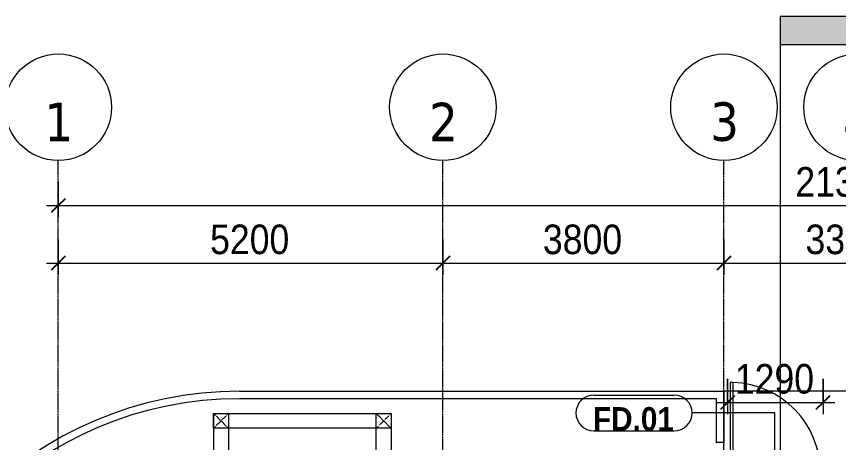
# Model space of a CAD drawing. Header units: millimetres. Extents: x 962 to 241049, y -15958 to 84407.
# Drawn here: x 96266 to 107381, y 78644 to 84407 of the extents above; entities that cross this region are included whole.
import ezdxf

# ---------------------------------------------------------------- set-up
doc = ezdxf.new("R2010")
doc.units = ezdxf.units.MM
for name, pattern in [('Dash', [6, 3, -3]), ('Dash Dot 3_16_', [7.9375, 4.7625, -1.5875, 0, -1.5875]), ('Grid Line', [22.225, 12.7, -3.175, 3.175, -3.175])]:
    doc.linetypes.add(name, pattern=pattern)
for name, color, linetype, lineweight in [('A-ANNO-DIMS', 211, 'Continuous', 9), ('A-ANNO-DIMS-160', 211, 'Continuous', 9), ('A-DETL-GENF-2', 1, 'Continuous', 9), ('A-DOOR-3', 1, 'Continuous', 9), ('A-DOOR-IDEN', 31, 'Continuous', 9), ('A-FLOR', 192, 'Continuous', 9), ('A-WALL', 113, 'Continuous', 9), ('G-ANNO-SYMB', 111, 'Continuous', 9), ('G-ANNO-SYMB-1', 111, 'Dash Dot 3_16_', 18), ('S-COLS', 52, 'Continuous', 9), ('S-COLS-HDLN', 52, 'Dash', 9), ('S-GRID-1', 1, 'Grid Line', 9), ('S-GRID-IDEN', 1, 'Continuous', 9)]:
    doc.layers.add(name, color=color, linetype=linetype, lineweight=lineweight)
doc.styles.add('Arial_B_5', font='arialbd_0.ttf', dxfattribs={"width": 0.9, "height": 320})
doc.styles.add('Tahoma_B', font='tahomabd_0.ttf', dxfattribs={"height": 520})
doc.styles.add('UTM Avo', font='UTM Avo.ttf', dxfattribs={"width": 0.9, "height": 400})
doc.dimstyles.new('1_Dim_chi_tiet_2_5', dxfattribs={"dimscale": 304.8, "dimtxt": 399.720379, "dimasz": 0.629921, "dimexe": 0.524934, "dimexo": 0.0625, "dimgap": 0.052493, "dimtad": 1, "dimdec": 0, "dimrnd": 5, "dimzin": 0, "dimdsep": 46, "dimtxsty": 'UTM Avo', "dimblk1": 'OBLIQUE', "dimblk2": 'OBLIQUE', "dimsah": 1, "dimcen": 0.09, "dimdle": 0.524934, "dimazin": 0, "dimtfac": 1, "dimtdec": 4, "dimtix": 1, "dimtmove": 0, "dimatfit": 3, "dimfxl": 1.049869, "dimfxlon": 1, "dimtvp": 1, "dimtolj": 1, "dimtzin": 0, "dimarcsym": 2})

# ---------------------------------------------------------------- blocks, each defined once
blk = doc.blocks.new('FD_01 - FD_01-1200x2200mm-1787918-TKCS_MB TẦNG 1')
at = {"layer": 'A-DETL-GENF-2'}
for p, q in [((570, -100), (570, -1320)), ((610, -1320), (610, -100)), ((570, -1320), (610, -1320))]:
    blk.add_line(p, q, dxfattribs=at)
blk.add_arc((610, -100), 1220, 180, 268.1211, dxfattribs=at)
blk = doc.blocks.new('G1_SOF - BO TRU - 200x200-3196954-TKCS_MB TẦNG 1')
at = {"layer": 'S-COLS'}
for p, q in [((-100, 100), (100, 100)), ((-100, -100), (-100, 100)), ((100, 100), (100, -100)), ((100, -100), (-100, -100))]:
    blk.add_line(p, q, dxfattribs=at)
at = {"layer": 'S-COLS-HDLN'}
for p, q in [((100, 100), (-100, -100)), ((-100, 100), (100, -100))]:
    blk.add_line(p, q, dxfattribs=at)
blk = doc.blocks.new('Grid - M_Grid Head - Circle-353313-TKCS_MB TẦNG 1')
at = {"layer": 'S-GRID-IDEN'}
blk.add_circle((0, 0), 4.5, dxfattribs=at)
blk = doc.blocks.new('Section - 3_32_ x 3_8_-4701953-TKCS_MB TẦNG 1')
at = {"layer": 'G-ANNO-SYMB'}
blk.add_hatch(color=256, dxfattribs=at).paths.add_polyline_path([(0, 9.525), (0, 0), (-2.38125, 0), (-2.38125, 9.525)])
for p, q in [((0, 9.525), (-2.38125, 9.525)), ((-2.38125, 9.525), (-2.38125, 0)), ((0, 0), (0, 9.525)), ((-2.38125, 0), (0, 0))]:
    blk.add_line(p, q, dxfattribs=at)
blk = doc.blocks.new('DIMBLOCK66-TKCS_MB TẦNG 1')
at = {"layer": 'A-ANNO-DIMS-160'}
for p, q in [((105882, 79506), (105882, 79026)), ((105882, 79186), (105882, 79506)), ((107172, 79506), (107172, 79026)), ((107172, 79186), (107172, 79506)), ((105722, 79186), (107332, 79186))]:
    blk.add_line(p, q, dxfattribs=at)
at = {"layer": 'A-ANNO-DIMS-160', "lineweight": 25}
for p, q in [((105882, 79186), (105978, 79282)), ((107172, 79186), (107268, 79282)), ((105882, 79186), (105786, 79090)), ((107172, 79186), (107076, 79090))]:
    blk.add_line(p, q, dxfattribs=at)
at = {"layer": 'A-ANNO-DIMS-160', "color": 0, "insert": (105979, 79706), "char_height": 400, "width": 1314.64, "attachment_point": 1, "line_spacing_factor": 1.110334, "style": 'UTM Avo'}
blk.add_mtext('1290', dxfattribs=at)
blk = doc.blocks.new('_Oblique')
at = {"color": 0, "linetype": 'ByBlock', "lineweight": -2}
blk.add_line((-0.5, -0.5), (0.5, 0.5), dxfattribs=at)
blk = doc.blocks.new('STN_Door Tag - STN_Door Tag-1788670-TKCS_MB TẦNG 1')
at = {"layer": 'A-DOOR-IDEN'}
for p, q in [((-3.37, 1.495), (3.431, 1.495)), ((-3.37, -1.524), (3.431, -1.524))]:
    blk.add_line(p, q, dxfattribs=at)
for centre, start, end in [((-3.37, -0.015), 90, 270), ((3.431, -0.015), 270, 90)]:
    blk.add_arc(centre, 1.509, start, end, dxfattribs=at)
blk = doc.blocks.new('DIMBLOCK134-TKCS_MB TẦNG 1')
at = {"layer": 'A-ANNO-DIMS-160'}
for p, q in [((96832, 81392), (96832, 80912)), ((96832, 81072), (96832, 81392)), ((102032, 81392), (102032, 80912)), ((102032, 81072), (102032, 81392)), ((96672, 81072), (102032, 81072))]:
    blk.add_line(p, q, dxfattribs=at)
at = {"layer": 'A-ANNO-DIMS-160', "lineweight": 25}
for p, q in [((96832, 81072), (96928, 81168)), ((102032, 81072), (102128, 81168)), ((96832, 81072), (96736, 80976)), ((102032, 81072), (101936, 80976))]:
    blk.add_line(p, q, dxfattribs=at)
at = {"layer": 'A-ANNO-DIMS-160', "color": 0, "insert": (98884, 81592), "char_height": 400, "width": 1314.64, "attachment_point": 1, "line_spacing_factor": 1.110334, "style": 'UTM Avo'}
blk.add_mtext('5200', dxfattribs=at)
blk = doc.blocks.new('DIMBLOCK135-TKCS_MB TẦNG 1')
at = {"layer": 'A-ANNO-DIMS-160'}
for p, q in [((102032, 81392), (102032, 80912)), ((102032, 81072), (102032, 81392)), ((105832, 81392), (105832, 80912)), ((105832, 81072), (105832, 81392)), ((102032, 81072), (105832, 81072))]:
    blk.add_line(p, q, dxfattribs=at)
at = {"layer": 'A-ANNO-DIMS-160', "lineweight": 25}
for p, q in [((102032, 81072), (102128, 81168)), ((105832, 81072), (105928, 81168)), ((102032, 81072), (101936, 80976)), ((105832, 81072), (105736, 80976))]:
    blk.add_line(p, q, dxfattribs=at)
at = {"layer": 'A-ANNO-DIMS-160', "color": 0, "insert": (103384, 81592), "char_height": 400, "width": 1314.64, "attachment_point": 1, "line_spacing_factor": 1.110334, "style": 'UTM Avo'}
blk.add_mtext('3800', dxfattribs=at)
blk = doc.blocks.new('DIMBLOCK136-TKCS_MB TẦNG 1')
at = {"layer": 'A-ANNO-DIMS-160'}
for p, q in [((105832, 81392), (105832, 80912)), ((105832, 81072), (105832, 81392)), ((109132, 81392), (109132, 80912)), ((109132, 81072), (109132, 81392)), ((105832, 81072), (109132, 81072))]:
    blk.add_line(p, q, dxfattribs=at)
at = {"layer": 'A-ANNO-DIMS-160', "lineweight": 25}
for p, q in [((105832, 81072), (105928, 81168)), ((109132, 81072), (109228, 81168)), ((105832, 81072), (105736, 80976)), ((109132, 81072), (109036, 80976))]:
    blk.add_line(p, q, dxfattribs=at)
at = {"layer": 'A-ANNO-DIMS-160', "color": 0, "insert": (106934, 81592), "char_height": 400, "width": 1314.64, "attachment_point": 1, "line_spacing_factor": 1.110334, "style": 'UTM Avo'}
blk.add_mtext('3300', dxfattribs=at)
blk = doc.blocks.new('DIMBLOCK138-TKCS_MB TẦNG 1')
at = {"layer": 'A-ANNO-DIMS-160'}
for p, q in [((96832, 82170), (96832, 81690)), ((96832, 81850), (96832, 82170)), ((118132, 82170), (118132, 81690)), ((118132, 81850), (118132, 82170)), ((96672, 81850), (118292, 81850))]:
    blk.add_line(p, q, dxfattribs=at)
at = {"layer": 'A-ANNO-DIMS-160', "lineweight": 25}
for p, q in [((96832, 81850), (96928, 81946)), ((118132, 81850), (118228, 81946)), ((96832, 81850), (96736, 81754)), ((118132, 81850), (118036, 81754))]:
    blk.add_line(p, q, dxfattribs=at)
at = {"layer": 'A-ANNO-DIMS-160', "color": 0, "insert": (106797, 82370), "char_height": 400, "width": 1643.29, "attachment_point": 1, "line_spacing_factor": 1.110334, "style": 'UTM Avo'}
blk.add_mtext('21300', dxfattribs=at)

msp = doc.modelspace()

# ---------------------------------------------------------------- linework, layer by layer
at = {"layer": 'A-DOOR-IDEN'}
for p, q in [((106519.9, 79045.4), (105401.9, 79045.4)), ((106519.9, 78239.5), (106519.9, 79045.4))]:
    msp.add_line(p, q, dxfattribs=at)
at = {"layer": 'A-FLOR'}
for p, q in [((109131.6, 79336.9), (105831.6, 79336.9)), ((98931.7, 79036.9), (98931.7, 78236.9)), ((105731.6, 78636.9), (105731.6, 78646.9)), ((105831.6, 78646.9), (105831.6, 78636.9))]:
    msp.add_line(p, q, dxfattribs=at)
at = {"layer": 'A-WALL'}
for p, q in [((99282.5, 79336.9), (105831.6, 79336.9)), ((105831.6, 79336.9), (105831.6, 78646.9)), ((105731.6, 79236.9), (99282.5, 79236.9)), ((105731.6, 78646.9), (105731.6, 79236.9)), ((98931.7, 79036.9), (101331.7, 79036.9)), ((101331.7, 79036.9), (101331.7, 78236.9)), ((101131.7, 78836.9), (99131.7, 78836.9)), ((99131.7, 78836.9), (99131.7, 78236.9)), ((101131.7, 78236.9), (101131.7, 78836.9)), ((105731.6, 78646.9), (105831.6, 78646.9))]:
    msp.add_line(p, q, dxfattribs=at)
for radius in [5000, 4900]:
    msp.add_arc((99282.5, 74336.9), radius, 90, 180, dxfattribs=at)
at = {"layer": 'G-ANNO-SYMB-1'}
msp.add_line((106590.4, 84025.7), (106590.4, 9773.9), dxfattribs=at)
at = {"layer": 'S-GRID-1'}
for p, q in [((96831.6, 78459.2), (96831.6, 82459.2)), ((102031.6, 78459.2), (102031.6, 82459.2)), ((105831.6, 78459.2), (105831.6, 82459.2))]:
    msp.add_line(p, q, dxfattribs=at)

# ---------------------------------------------------------------- block references
at = {"layer": 'A-DOOR-3', "rotation": 180}
msp.add_blockref('FD_01 - FD_01-1200x2200mm-1787918-TKCS_MB TẦNG 1', (106526.6, 78136.9), dxfattribs=at)
at = {"layer": 'A-DOOR-IDEN', "xscale": 159.9999999999999, "yscale": 159.9999999999999, "zscale": 159.9999999999999}
msp.add_blockref('STN_Door Tag - STN_Door Tag-1788670-TKCS_MB TẦNG 1', (104611.4, 79046.1), dxfattribs=at)
at = {"layer": 'G-ANNO-SYMB', "xscale": 159.9999999999999, "yscale": 159.9999999999999, "zscale": 159.9999999999999, "rotation": 269.9999999999996}
msp.add_blockref('Section - 3_32_ x 3_8_-4701953-TKCS_MB TẦNG 1', (106590.4, 84025.7), dxfattribs=at)
at = {"layer": 'S-COLS'}
for p in [(99031.7, 78936.9), (101231.7, 78936.9)]:
    msp.add_blockref('G1_SOF - BO TRU - 200x200-3196954-TKCS_MB TẦNG 1', p, dxfattribs=at)
at = {"layer": 'S-GRID-IDEN', "xscale": 159.9999999999999, "yscale": 159.9999999999999, "zscale": 159.9999999999999}
for p in [(96831.6, 83179.2), (102031.6, 83179.2), (105831.6, 83179.2), (107631.6, 83179.2)]:
    msp.add_blockref('Grid - M_Grid Head - Circle-353313-TKCS_MB TẦNG 1', p, dxfattribs=at)

# ---------------------------------------------------------------- texts
at = {"layer": 'A-DOOR-IDEN', "insert": (104608.2, 78960.7), "char_height": 320, "width": 1124.64, "attachment_point": 5, "line_spacing_factor": 0.936439, "style": 'Arial_B_5'}
msp.add_mtext('\\pt7.2,14.4,21.6,28.8,36,43.2,50.4,57.6,64.8,72,79.2,86.4,93.6,100.8,108,115.2,122.4,129.6,136.8,144,151.2,158.4,165.6,172.8,180,187.2,194.4,201.6,208.8,216,223.2,230.4;FD.01', dxfattribs=at)

# ---------------------------------------------------------------- dimensions: what is measured, and where the dimension line sits
at = {"layer": 'A-ANNO-DIMS'}
for base, p1, p2, override, picture, middle in [((118131.6, 81850.2), (96831.6, 82170.2), (118131.6, 82170.2), {"dimpost": '<>', "dimfxl": 21300}, 'DIMBLOCK138-TKCS_MB TẦNG 1', (107481.6, 82073.2)), ((102031.6, 81071.9), (96831.6, 81391.9), (102031.6, 81391.9), {"dimpost": '<>', "dimfxl": 5200}, 'DIMBLOCK134-TKCS_MB TẦNG 1', (99431.6, 81294.9)), ((105831.6, 81071.9), (102031.6, 81391.9), (105831.6, 81391.9), {"dimpost": '<>', "dimfxl": 3800}, 'DIMBLOCK135-TKCS_MB TẦNG 1', (103931.6, 81294.9)), ((109131.6, 81071.9), (105831.6, 81391.9), (109131.6, 81391.9), {"dimpost": '<>', "dimfxl": 3300}, 'DIMBLOCK136-TKCS_MB TẦNG 1', (107481.6, 81294.9)), ((107171.6, 79186.3), (105881.6, 79506.3), (107171.6, 79506.3), {"dimpost": '<>', "dimfxl": 1290}, 'DIMBLOCK66-TKCS_MB TẦNG 1', (106526.6, 79409.2))]:
    dim = msp.add_linear_dim(base=base, p1=p1, p2=p2, dimstyle='1_Dim_chi_tiet_2_5', override=override, dxfattribs=at)
    dim.commit()
    dim.dimension.update_dxf_attribs({"geometry": picture, "text_midpoint": middle})

# ---------------------------------------------------------------- next in the draw order: texts
at = {"layer": 'S-GRID-IDEN', "char_height": 520, "width": 465.6, "attachment_point": 5, "line_spacing_factor": 0.996129, "style": 'Tahoma_B', "bg_fill": 3, "box_fill_scale": 1.25, "bg_fill_color": 256, "bg_fill_true_color": 13158600, "bg_fill_transparency": 0}
for s, insert in [('\\pt2031.9988,4063.9976,6096.0016,8128.0004,10159.9992,12191.998,14224.002,16256.0008,18287.9996,20319.9984,22352.0024,24384.0012,26416,28447.9988,30479.9976,32512.0016,34544.0004,36575.9992,38607.998,40640.002,42672.0008,44703.9996,46735.9984,48768.0024,50800.0012,52832,54863.9988,56895.9976,58928.0016,60960.0004,62991.9992,65023.998;1', (96839.1, 82979.5)), ('\\pt2031.9988,4063.9976,6096.0016,8128.0004,10159.9992,12191.998,14224.002,16256.0008,18287.9996,20319.9984,22352.0024,24384.0012,26416,28447.9988,30479.9976,32512.0016,34544.0004,36575.9992,38607.998,40640.002,42672.0008,44703.9996,46735.9984,48768.0024,50800.0012,52832,54863.9988,56895.9976,58928.0016,60960.0004,62991.9992,65023.998;2', (102039.1, 82979.5)), ('\\pt2031.9988,4063.9976,6096.0016,8128.0004,10159.9992,12191.998,14224.002,16256.0008,18287.9996,20319.9984,22352.0024,24384.0012,26416,28447.9988,30479.9976,32512.0016,34544.0004,36575.9992,38607.998,40640.002,42672.0008,44703.9996,46735.9984,48768.0024,50800.0012,52832,54863.9988,56895.9976,58928.0016,60960.0004,62991.9992,65023.998;3', (105839.1, 82979.5)), ('\\pt2031.9988,4063.9976,6096.0016,8128.0004,10159.9992,12191.998,14224.002,16256.0008,18287.9996,20319.9984,22352.0024,24384.0012,26416,28447.9988,30479.9976,32512.0016,34544.0004,36575.9992,38607.998,40640.002,42672.0008,44703.9996,46735.9984,48768.0024,50800.0012,52832,54863.9988,56895.9976,58928.0016,60960.0004,62991.9992,65023.998;4', (107639.1, 82979.5))]:
    msp.add_mtext(s, dxfattribs=dict(at, insert=insert))

doc.saveas('drawing.dxf')
